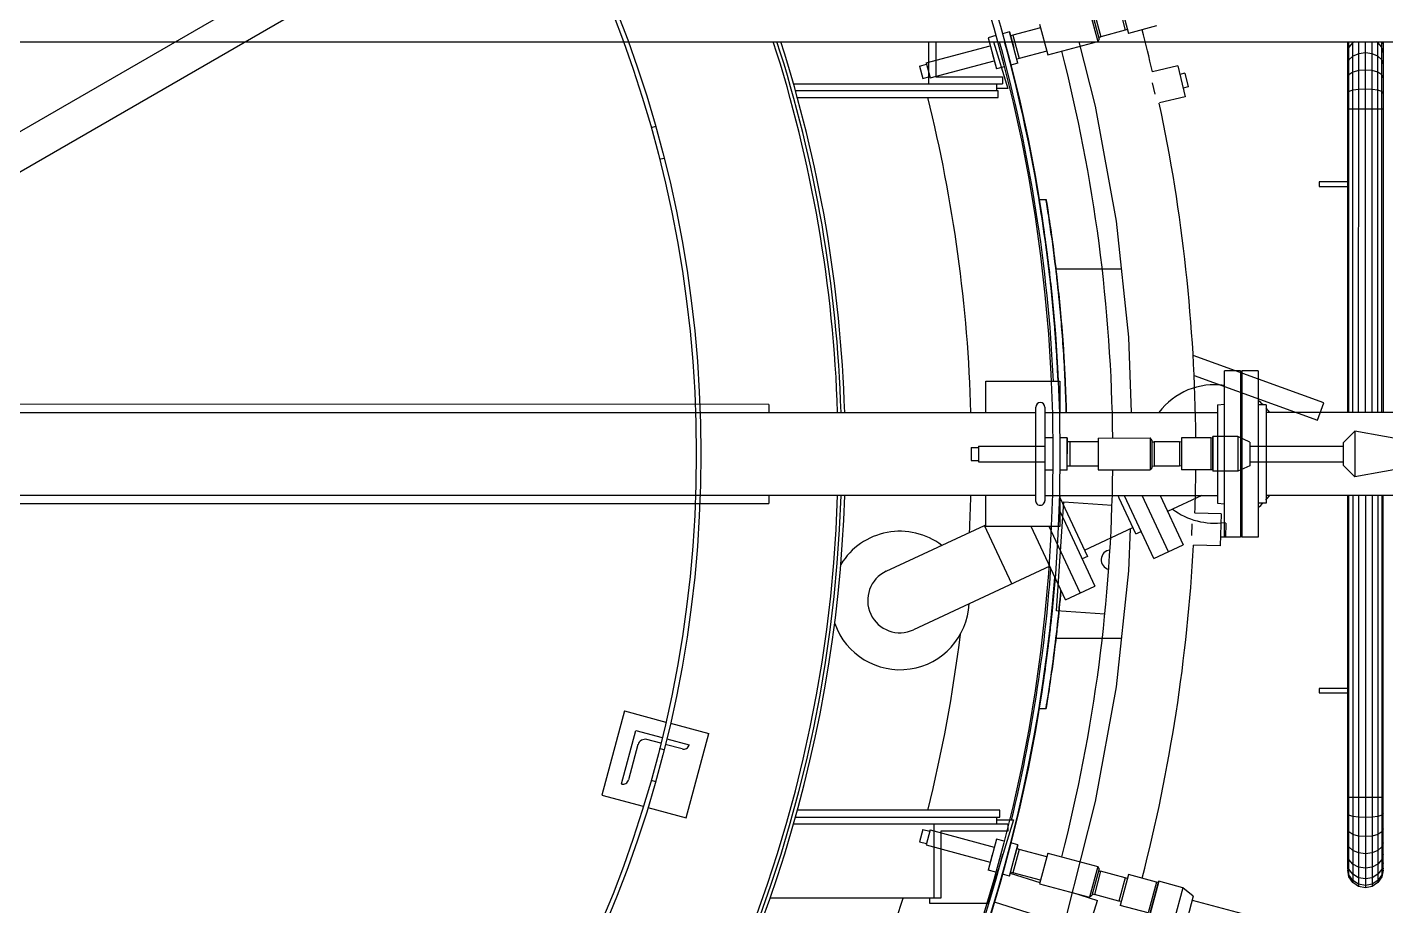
# Model space of a CAD drawing. Header units: metres. Extents: x 0 to 63075, y 0 to 44550.
# Drawn here: x 52849.9 to 53130.4, y 38925.9 to 39107.4 of the extents above; entities that cross this region are included whole.
import ezdxf

# ---------------------------------------------------------------- set-up
doc = ezdxf.new("R2010")
doc.units = ezdxf.units.M
doc.header["$LTSCALE"] = 75
for name, color, linetype in [('GSB', 7, 'Continuous'), ('ML6', 1, 'Continuous'), ('SDM', 7, 'Continuous'), ('SL1', 8, 'Continuous')]:
    doc.layers.add(name, color=color, linetype=linetype)
doc.styles.add('ROMANS', font='ROMANS.SHX')
doc.dimstyles.new('75___1-75', dxfattribs={"dimscale": 75, "dimtxt": 2.5, "dimasz": 2, "dimexe": 1.5, "dimexo": 1, "dimgap": 0.5, "dimtad": 1, "dimdec": 0, "dimzin": 12, "dimtxsty": 'ROMANS', "dimcen": 0, "dimclrd": 256, "dimclre": 256, "dimclrt": 3, "dimazin": 3, "dimtfac": 1, "dimtdec": 0, "dimtmove": 0, "dimatfit": 0, "dimfxl": 1, "dimlwd": -1, "dimlwe": -1, "dimarcsym": 0})

# ---------------------------------------------------------------- blocks, each defined once
blk = doc.blocks.new('A$C6bae614f')
at = {"layer": 'SL1'}
for p, q in [((366786.8, 35500.3), (365617.8, 34825.4)), ((366810.9, 35458.5), (365641.9, 34783.6)), ((367601.3, 35269.6), (367609.9, 35237.3)), ((367602.8, 35275.5), (367614.2, 35233)), ((367560.8, 35264.2), (367572.2, 35221.7)), ((367563.9, 35262), (367573.8, 35225.2)), ((367567.4, 35260.5), (367576.1, 35228.3)), ((367450.7, 35235), (367440.9, 35232.4)), ((367450.7, 35235), (367456.5, 35213.5)), ((367462.2, 35192), (367450.7, 35235)), ((367450.7, 35235), (367450.7, 35235)), ((367493.4, 35240.7), (367455.5, 35230.6)), ((367492.1, 35245.7), (367503.4, 35203.4)), ((367609.9, 35237.3), (367576.1, 35228.3)), ((367612.7, 35238.4), (367609.9, 35237.3)), ((367652.8, 35243.3), (367614.2, 35233)), ((352575.9, 35222), (368855.3, 35221.4)), ((367336, 35192.3), (367424.2, 35215.9)), ((367339.7, 35163.7), (367339.7, 35221.5)), ((367349.2, 35221.5), (367349.2, 35173.3)), ((367431.8, 35229.9), (367421.2, 35227.1)), ((367421.2, 35227.1), (367432.8, 35184.1)), ((367428.9, 35221.5), (367448.4, 35157.4)), ((367455.5, 35230.6), (367452.1, 35229.7)), ((367455.5, 35230.6), (367464.2, 35198.3)), ((367503.4, 35203.4), (367572.2, 35221.7)), ((367546, 35221.5), (367568.7, 35132.7)), ((367573.8, 35225.2), (367572.2, 35221.7)), ((367573.1, 35227.7), (367576.1, 35228.3)), ((367916.3, 35221.4), (367915.7, 35218.7)), ((367915.7, 34711.6), (367915.7, 35221.4)), ((367917.5, 35214.1), (367915.7, 35206.8)), ((367917.5, 34711.6), (367917.5, 35221.4)), ((367922.8, 35220.3), (367917.5, 35214.1)), ((367922.8, 34711.6), (367922.8, 35221.4)), ((367925.1, 35221.4), (367922.8, 35220.3)), ((367930.7, 34711.6), (367930.8, 35221.4)), ((367940.1, 34711.6), (367940.1, 35221.4)), ((367949.4, 34711.6), (367949.4, 35221.4)), ((367957.3, 35220.3), (367955.1, 35221.4)), ((367957.3, 34711.6), (367957.3, 35221.4)), ((367962.6, 35214.1), (367957.3, 35220.3)), ((367962.6, 34711.6), (367962.6, 35221.4)), ((367964.5, 35206.8), (367962.6, 35214.1)), ((367964.5, 35218.7), (367963.9, 35221.4)), ((367964.5, 35221.4), (367964.5, 34711.6)), ((367341.5, 35171.7), (367429.8, 35195.3)), ((367427, 35205.6), (367432.8, 35184.1)), ((367464.2, 35198.3), (367460.8, 35197.4)), ((367502, 35208.4), (367464.2, 35198.3)), ((367917.5, 35196.8), (367915.7, 35191)), ((367922.8, 35201.7), (367917.5, 35196.8)), ((367930.8, 35205), (367922.8, 35201.7)), ((367940.1, 35206.2), (367930.8, 35205)), ((367949.4, 35205), (367940.1, 35206.2)), ((367957.3, 35201.7), (367949.4, 35205)), ((367962.6, 35196.8), (367957.3, 35201.7)), ((367964.5, 35191), (367962.6, 35196.8)), ((367326.9, 35187.8), (367336.5, 35190.5)), ((367326.9, 35187.8), (367331.4, 35171)), ((367336, 35192.3), (367341.5, 35171.7)), ((367443.3, 35186.9), (367432.8, 35184.1)), ((367432.8, 35184.1), (367432.8, 35184.1)), ((367462.2, 35192), (367452.5, 35189.4)), ((367682.3, 35188.5), (367647.3, 35180.2)), ((367682.3, 35188.5), (367692.4, 35145.7)), ((367691.9, 35178.1), (367685.1, 35176.5)), ((367691.9, 35178.1), (367696.4, 35159.3)), ((367917.5, 35176), (367915.7, 35172)), ((367922.8, 35179.5), (367917.5, 35176)), ((367930.8, 35181.8), (367922.8, 35179.5)), ((367940.1, 35182.6), (367930.8, 35181.8)), ((367949.4, 35181.8), (367940.1, 35182.6)), ((367957.3, 35179.5), (367949.4, 35181.8)), ((367962.6, 35176), (367957.3, 35179.5)), ((367964.5, 35172), (367962.6, 35176)), ((367153.8, 35163.7), (367441.3, 35163.7)), ((367331.4, 35171), (367341.1, 35173.5)), ((367349.2, 35173.3), (367441.3, 35173.3)), ((367432.7, 35163.7), (367432.7, 35154.2)), ((367448.4, 35157.4), (367432.7, 35157.4)), ((367441.3, 35173.3), (367441.3, 35163.7)), ((367646.8, 35164.9), (367650.5, 35149.3)), ((367696.4, 35159.3), (367689.6, 35157.7)), ((367435.1, 35154.2), (367156.5, 35154.2)), ((367159.1, 35144.7), (367435.1, 35144.7)), ((367435.1, 35144.7), (367435.1, 35154.2)), ((367692.4, 35145.7), (367656.8, 35137.3)), ((367917.5, 35152.9), (367915.7, 35150.9)), ((367922.8, 35154.7), (367917.5, 35152.9)), ((367930.8, 35155.9), (367922.8, 35154.7)), ((367940.1, 35156.3), (367930.8, 35155.9)), ((367949.4, 35155.9), (367940.1, 35156.3)), ((367957.3, 35154.7), (367949.4, 35155.9)), ((367962.6, 35152.9), (367957.3, 35154.7)), ((367964.5, 35150.9), (367962.6, 35152.9)), ((367568.7, 35132.7), (367597.2, 34974.7)), ((367964.5, 35128.6), (367915.7, 35128.6)), ((366964, 35104.9), (366957.9, 35103.2)), ((366969.5, 35059.8), (366975.6, 35061.4)), ((367876.6, 35028.6), (367876.6, 35022.3)), ((367915.7, 35028.6), (367876.6, 35028.6)), ((367876.6, 35022.3), (367915.7, 35022.3)), ((367491.4, 35004.5), (367501, 35004.5)), ((367597.2, 34974.7), (367614.3, 34815)), ((367504.9, 34909.5), (367504.9, 34909.5)), ((367604.3, 34908.5), (367514.6, 34908.5)), ((367614.3, 34815), (367618, 34711.6)), ((367882.8, 34724.7), (367703.3, 34790)), ((367746.1, 34540.2), (367746.1, 34768.8)), ((367768.5, 34768.8), (367746.1, 34768.8)), ((367768.5, 34768.8), (367768.4, 34540.2)), ((367770.1, 34768.8), (367770.1, 34540.2)), ((367792.4, 34768.8), (367770.1, 34768.8)), ((367792.4, 34768.8), (367792.4, 34540.2)), ((367418.1, 34754.5), (367520.1, 34754.5)), ((367418.1, 34711.6), (367418.1, 34754.5)), ((367520.1, 34754.5), (367520.1, 34711.6)), ((367704.7, 34762.5), (367874.1, 34700.8)), ((367770.1, 34733.1), (367768.5, 34733.1)), ((367770, 34575.8), (367770.1, 34733.1)), ((365370.1, 34711.7), (367486.7, 34711.6)), ((367120, 34722.7), (365662.2, 34722.8)), ((367120, 34722.7), (367120, 34711.6)), ((367486.7, 34590.2), (367486.7, 34718.8)), ((367499.4, 34718.8), (367499.4, 34590.2)), ((367499.4, 34711.6), (367736.8, 34711.6)), ((367736.8, 34721.9), (367746.1, 34723)), ((367736.8, 34721.9), (367736.8, 34587)), ((367803.4, 34721.9), (367792.4, 34721.9)), ((367803.4, 34721.9), (367803.4, 34587)), ((368031, 34711.6), (367803.4, 34711.6)), ((367874.1, 34700.8), (367882.8, 34724.7)), ((367499.5, 34676.7), (367499.5, 34632.2)), ((367510.4, 34676.7), (367499.5, 34676.7)), ((367530, 34676.7), (367519.9, 34676.7)), ((367530, 34676.7), (367530, 34654.5)), ((367530, 34632.2), (367530, 34676.7)), ((367530, 34676.7), (367530, 34676.7)), ((367572.8, 34676.3), (367572.7, 34632.6)), ((367572.8, 34676.3), (367643.9, 34676.5)), ((367643.9, 34676.5), (367643.9, 34632.5)), ((367646.4, 34673.5), (367643.9, 34676.5)), ((367646.4, 34673.5), (367646.4, 34635.4)), ((367687.4, 34676.5), (367687.4, 34632.5)), ((367727.4, 34676.5), (367687.4, 34676.5)), ((367727.4, 34676.5), (367727.4, 34632.5)), ((367729.9, 34676.4), (367727.4, 34676.5)), ((367729.9, 34676.4), (367730.5, 34678.3)), ((367729.9, 34676.4), (367729.9, 34632.5)), ((367730.5, 34678.3), (367730.5, 34630.6)), ((367764.6, 34678.3), (367730.5, 34678.3)), ((367764.6, 34678.3), (367764.6, 34630.6)), ((367781.3, 34670.8), (367764.6, 34678.3)), ((367909.4, 34670), (367925.4, 34685.9)), ((367925.4, 34685.9), (367925.4, 34623)), ((368007.1, 34671.3), (367925.4, 34685.9)), ((367398.2, 34663.2), (367398.2, 34645.7)), ((367398.2, 34663.2), (367408.2, 34663.2)), ((367408.2, 34665.1), (367408.2, 34643.8)), ((367408.2, 34665.1), (367499.5, 34665.1)), ((367499.5, 34654.5), (367499.5, 34632.2)), ((367533.5, 34671.2), (367530, 34671.2)), ((367533.5, 34671.2), (367533.5, 34637.8)), ((367572.8, 34671.2), (367533.5, 34671.2)), ((367646.4, 34671), (367649.4, 34671.2)), ((367649.4, 34671.2), (367649.4, 34637.8)), ((367684.4, 34671.2), (367649.4, 34671.2)), ((367684.4, 34671.2), (367684.4, 34637.8)), ((367687.4, 34670.9), (367684.4, 34671.2)), ((367781.3, 34670.8), (367781.3, 34638.1)), ((367781.3, 34665.1), (367909.4, 34665.2)), ((367909.4, 34670), (367909.4, 34638.9)), ((367398.2, 34645.7), (367408.2, 34645.7)), ((367408.2, 34643.8), (367499.5, 34643.8)), ((367533.5, 34637.8), (367530, 34637.7)), ((367572.7, 34637.8), (367533.5, 34637.8)), ((367646.4, 34635.4), (367643.9, 34632.5)), ((367646.4, 34638), (367649.4, 34637.8)), ((367684.4, 34637.8), (367649.4, 34637.8)), ((367687.4, 34638), (367684.4, 34637.8)), ((367781.3, 34638.1), (367764.6, 34630.6)), ((367781.3, 34643.8), (367909.4, 34643.7)), ((367909.4, 34638.9), (367925.4, 34623)), ((368007.1, 34637.6), (367925.4, 34623)), ((367510.4, 34632.2), (367499.5, 34632.2)), ((367499.5, 34632.2), (367499.5, 34632.2)), ((367530, 34632.2), (367519.9, 34632.2)), ((367572.7, 34632.6), (367643.9, 34632.5)), ((367727.4, 34632.5), (367687.4, 34632.5)), ((367729.9, 34632.5), (367727.4, 34632.5)), ((367729.9, 34632.5), (367730.5, 34630.6)), ((367764.6, 34630.6), (367730.5, 34630.6)), ((367486.7, 34597.3), (365370, 34597.4)), ((367120, 34597.3), (367120, 34586.2)), ((367418, 34554.5), (367418, 34597.3)), ((367499.4, 34597.3), (367736.8, 34597.3)), ((367520, 34597.3), (367520, 34554.5)), ((367601.7, 34593.5), (367600, 34597.3)), ((367608.8, 34596.8), (367608.6, 34597.3)), ((367649.1, 34510.5), (367608.8, 34596.8)), ((367669.3, 34520), (367633.3, 34597.3)), ((367657.9, 34597.3), (367689.6, 34529.4)), ((367715, 34597.3), (367668.1, 34575.4)), ((368030.9, 34597.3), (367803.4, 34597.3)), ((367915.7, 34084.5), (367915.7, 34597.3)), ((367917.5, 34083.5), (367917.5, 34597.3)), ((367922.8, 34597.3), (367922.8, 34064.8)), ((367930.7, 34597.3), (367930.7, 34059.5)), ((367940.1, 34597.3), (367940.1, 34057.6)), ((367949.4, 34597.3), (367949.4, 34062.6)), ((367957.3, 34597.3), (367957.3, 34064.8)), ((367962.6, 34597.3), (367962.6, 34072.7)), ((367964.5, 34084.5), (367964.5, 34597.3)), ((365662.2, 34586.3), (367120, 34586.2)), ((367515.5, 34438.7), (367525.3, 34588.4)), ((367520, 34594.4), (367557.8, 34513.5)), ((367525.3, 34588.4), (367591.8, 34584)), ((367624.5, 34544.6), (367601.7, 34593.5)), ((367736.8, 34587), (367746.1, 34585.9)), ((367803.4, 34587), (367792.4, 34587)), ((367520, 34575.9), (367527.9, 34559.1)), ((367741.7, 34571.9), (367705.8, 34572.9)), ((367741.7, 34571.9), (367740.4, 34527.9)), ((367748.3, 34559.3), (367741.4, 34559.5)), ((367748.3, 34559.3), (367747.8, 34540)), ((367770, 34575.8), (367768.4, 34575.8)), ((367281.3, 34493.2), (367416.3, 34556.1)), ((367416.3, 34556.1), (367418, 34556.9)), ((367453.9, 34475.6), (367416.3, 34556.1)), ((367520, 34554.5), (367418, 34554.5)), ((367527.6, 34453.9), (367480.7, 34554.5)), ((367547.9, 34463.3), (367505.4, 34554.5)), ((367505.4, 34554.5), (367507.6, 34549.7)), ((367527.9, 34559.1), (367568.1, 34472.8)), ((367553.7, 34522.1), (367620.5, 34553.2)), ((367616.4, 34551.3), (367614.3, 34493.9)), ((367624.5, 34544.6), (367631.6, 34547.9)), ((367701.3, 34558.3), (367700.8, 34542.2)), ((367649.1, 34510.5), (367689.6, 34529.4)), ((367740.4, 34527.9), (367703.8, 34529)), ((367747.8, 34540), (367740.8, 34540.2)), ((367768.4, 34540.2), (367746.1, 34540.2)), ((367792.4, 34540.2), (367770.1, 34540.2)), ((367557.8, 34513.5), (367550.7, 34510.2)), ((367506.1, 34499.9), (367318.9, 34412.6)), ((367614.3, 34493.9), (367597.2, 34334.3)), ((367527.6, 34453.9), (367568.1, 34472.8)), ((367582, 34434.3), (367515.5, 34438.7)), ((367504.9, 34399.5), (367504.9, 34399.5)), ((367604.3, 34400.5), (367514.6, 34400.5)), ((367597.2, 34334.3), (367568.6, 34176.2)), ((367876.6, 34332), (367876.6, 34325.7)), ((367915.7, 34332), (367876.6, 34332)), ((367876.6, 34325.7), (367915.7, 34325.7)), ((366921.4, 34300.9), (366890.3, 34185)), ((366921.4, 34300.9), (366978.3, 34285.7)), ((367491.4, 34304.5), (367501, 34304.5)), ((366984.4, 34284), (367037.3, 34269.9)), ((366917.1, 34200.5), (366936.9, 34274.1)), ((366936.9, 34274.1), (366973.2, 34264.3)), ((366971.3, 34256.6), (366952.2, 34261.7)), ((366979.4, 34262.7), (367010.5, 34254.4)), ((367006.2, 34153.9), (367037.3, 34269.9)), ((366939.9, 34254.6), (366926.9, 34206.1)), ((366975.6, 34247.6), (366969.5, 34249.2)), ((367000.7, 34248.7), (366977.5, 34254.9)), ((366957.8, 34205.7), (366964, 34204.1)), ((366890.3, 34185), (366947.2, 34169.8)), ((366953.4, 34168.1), (367006.2, 34153.9)), ((367568.6, 34176.2), (367528.9, 34020.6)), ((367964.5, 34182), (367915.7, 34182)), ((367156.5, 34154.7), (367437.3, 34154.7)), ((367437.3, 34164.3), (367159.1, 34164.3)), ((367456, 34151.2), (367421, 34036.2)), ((367432.7, 34154.7), (367432.7, 34145.2)), ((367432.7, 34151.2), (367456, 34151.2)), ((367437.3, 34154.7), (367437.3, 34164.3)), ((367917.5, 34157.7), (367915.7, 34159.8)), ((367922.8, 34155.9), (367917.5, 34157.7)), ((367930.7, 34154.8), (367922.8, 34155.9)), ((367940.1, 34154.4), (367930.7, 34154.8)), ((367949.4, 34154.8), (367940.1, 34154.4)), ((367957.3, 34155.9), (367949.4, 34154.8)), ((367962.6, 34157.7), (367957.3, 34155.9)), ((367964.5, 34159.8), (367962.6, 34157.7)), ((367448.6, 34145.2), (367153.8, 34145.2)), ((367331.4, 34138), (367326.8, 34121.1)), ((367331.4, 34138), (367341, 34135.4)), ((367341.5, 34137.2), (367336, 34116.7)), ((367341.5, 34137.2), (367429.7, 34113.6)), ((367347, 34043.6), (367347, 34145.2)), ((367448.6, 34135.7), (367356.5, 34135.7)), ((367356.5, 34135.7), (367356.5, 34043.6)), ((367448.6, 34145.2), (367448.6, 34135.7)), ((367917.5, 34134.6), (367915.7, 34138.6)), ((367922.8, 34131.2), (367917.5, 34134.6)), ((367930.7, 34128.9), (367922.8, 34131.2)), ((367957.3, 34131.2), (367949.4, 34128.9)), ((367962.6, 34134.6), (367957.3, 34131.2)), ((367964.5, 34138.6), (367962.6, 34134.6)), ((367326.8, 34121.1), (367336.5, 34118.5)), ((367336, 34116.7), (367424.2, 34093)), ((367432.7, 34124.8), (367421.2, 34081.8)), ((367443.2, 34122), (367432.7, 34124.8)), ((367450.7, 34073.9), (367462.2, 34116.9)), ((367462.2, 34116.9), (367452.4, 34119.5)), ((367462.2, 34116.9), (367456.4, 34095.4)), ((367464.1, 34110.6), (367460.8, 34111.6)), ((367462.2, 34116.9), (367462.2, 34116.9)), ((367917.5, 34113.9), (367915.7, 34119.7)), ((367922.8, 34108.9), (367917.5, 34113.9)), ((367940.1, 34128.1), (367930.7, 34128.9)), ((367949.4, 34128.9), (367940.1, 34128.1)), ((367962.6, 34113.9), (367957.3, 34108.9)), ((367964.5, 34119.7), (367962.6, 34113.9)), ((367427, 34103.3), (367421.2, 34081.8)), ((367464.1, 34110.6), (367455.5, 34078.4)), ((367502, 34100.5), (367464.1, 34110.6)), ((367503.3, 34105.5), (367492, 34063.2)), ((367503.3, 34105.5), (367572.1, 34087.2)), ((367917.5, 34096.6), (367915.7, 34103.9)), ((367922.8, 34090.4), (367917.5, 34096.6)), ((367930.7, 34105.6), (367922.8, 34108.9)), ((367940.1, 34104.5), (367930.7, 34105.6)), ((367949.4, 34105.6), (367940.1, 34104.5)), ((367957.3, 34108.9), (367949.4, 34105.6)), ((367962.6, 34096.6), (367957.3, 34090.4)), ((367964.5, 34103.9), (367962.6, 34096.6)), ((367431.7, 34079), (367421.2, 34081.8)), ((367421.2, 34081.8), (367421.2, 34081.8)), ((367450.7, 34073.9), (367440.9, 34076.5)), ((367451.8, 34078), (367492.5, 34065.1)), ((367455.5, 34078.4), (367452.1, 34079.3)), ((367493.4, 34068.2), (367455.5, 34078.4)), ((367572.1, 34087.2), (367560.7, 34044.7)), ((367573.8, 34083.7), (367563.9, 34046.9)), ((367576, 34080.7), (367567.4, 34048.4)), ((367573.8, 34083.7), (367572.1, 34087.2)), ((367573.1, 34081.2), (367576, 34080.7)), ((367609.9, 34071.6), (367576, 34080.7)), ((367614.1, 34075.9), (367602.7, 34033.4)), ((367652.8, 34065.6), (367614.1, 34075.9)), ((367917.5, 34083.5), (367915.7, 34091.9)), ((367917.5, 34075.4), (367915.7, 34084.5)), ((367915.7, 34084.5), (367915.7, 34082)), ((367917.5, 34072.7), (367915.7, 34082)), ((367922.8, 34076.4), (367917.5, 34083.5)), ((367917.5, 34075.4), (367917.5, 34083.5)), ((367922.8, 34067.7), (367917.5, 34075.4)), ((367917.5, 34075.4), (367917.5, 34072.7)), ((367930.7, 34086.2), (367922.8, 34090.4)), ((367930.7, 34071.6), (367922.8, 34076.4)), ((367940.1, 34084.8), (367930.7, 34086.2)), ((367949.4, 34086.2), (367940.1, 34084.8)), ((367957.3, 34090.4), (367949.4, 34086.2)), ((367957.3, 34076.4), (367949.4, 34071.6)), ((367962.6, 34083.5), (367957.3, 34076.4)), ((367962.6, 34075.4), (367957.3, 34067.7)), ((367964.5, 34091.9), (367962.6, 34083.5)), ((367964.5, 34084.5), (367962.6, 34075.4)), ((367964.5, 34082), (367962.6, 34072.7)), ((367964.5, 34082), (367964.5, 34084.5)), ((367492, 34063.2), (367560.7, 34044.7)), ((367609.9, 34071.6), (367601.2, 34039.3)), ((367612.7, 34070.5), (367609.9, 34071.6)), ((367652.8, 34065.6), (367641.4, 34023.1)), ((367656.2, 34066.6), (367643.8, 34020.5)), ((367655.2, 34064.9), (367643.8, 34022.5)), ((367655.2, 34064.9), (367652.8, 34065.6)), ((367655.2, 34064.9), (367656.2, 34066.6)), ((367689.2, 34057.8), (367656.2, 34066.6)), ((367689.2, 34057.8), (367676.8, 34011.6)), ((367703.3, 34046.2), (367689.2, 34057.8)), ((367922.8, 34064.8), (367917.5, 34072.7)), ((367930.7, 34062.6), (367922.8, 34067.7)), ((367930.7, 34059.5), (367922.8, 34064.8)), ((367940.1, 34070), (367930.7, 34071.6)), ((367940.1, 34060.8), (367930.7, 34062.6)), ((367940.1, 34057.6), (367930.7, 34059.5)), ((367949.4, 34071.6), (367940.1, 34070)), ((367949.4, 34062.6), (367940.1, 34060.8)), ((367949.4, 34059.5), (367940.1, 34057.6)), ((367957.3, 34067.7), (367949.4, 34062.6)), ((367957.3, 34064.8), (367949.4, 34059.5)), ((367949.4, 34062.6), (367949.4, 34059.5)), ((367962.6, 34072.7), (367957.3, 34064.8)), ((367356.5, 34043.6), (367121.6, 34043.6)), ((367341, 34036.2), (367341, 34043.6)), ((367421, 34036.2), (367341, 34036.2)), ((367429.8, 34038.3), (367588.2, 33988.4)), ((367537.4, 34051), (367571.6, 34040.2)), ((367558.2, 33997.8), (367571.6, 34040.2)), ((367563.9, 34046.9), (367560.7, 34044.7)), ((367564.6, 34049.4), (367567.4, 34048.4)), ((367601.2, 34039.3), (367567.4, 34048.4)), ((367604.2, 34038.8), (367601.2, 34039.3)), ((367703.3, 34046.2), (367694.9, 34014.6)), ((367701.9, 34040.7), (367825.6, 34007.6)), ((367641.4, 34023.1), (367602.7, 34033.4))]:
    blk.add_line(p, q, dxfattribs=at)
for radius in [2150, 2140.5, 1656.4, 1650]:
    blk.add_circle((365370, 34654.5), radius, dxfattribs=at)
for centre, radius, start, end in [((365370, 34654.5), 2337.1, 12.9987, 14.4588), ((365370, 34654.5), 1855, 162.2003, 358.2326), ((365370, 34654.5), 1845.2, 1.773, 17.8934), ((365370, 34654.5), 1850, 1.7684, 17.8458), ((365370, 34654.5), 1855, 1.7636, 17.796), ((365370, 34654.5), 2143.5, 2.6721, 15.3366), ((365370, 34654.5), 2150, 2.664, 15.2891), ((365370, 34654.5), 2222.8, 0.5628, 14.4336), ((365370, 34654.5), 2028.5, 1.6126, 13.9828), ((365370, 34654.5), 2337.1, 0.5375, 11.9199), ((366160.4, 34781.6), 1349.5, 9.2287, 9.5035), ((365370, 34654.5), 2150, 171.443, 355.4647), ((367732.4, 34654.5), 95.2, 81.7236, 143.1282), ((367732.4, 34654.5), 95.2, 66.6932, 67.7522), ((367732.4, 34654.5), 95.2, 45.081, 50.9265), ((367493.1, 34718.8), 6.35, 359.9981, 179.9981), ((367732.4, 34654.5), 95.2, 36.8677, 41.8198), ((365370, 34654.5), 2222.8, 345.5628, 359.4336), ((365370, 34654.5), 2337.1, 357.9987, 359.4588), ((365370, 34654.5), 1845.2, 270.072, 358.2233), ((365370, 34654.5), 1850, 270.0718, 358.2279), ((365370, 34654.5), 2028.5, 356.9471, 358.3837), ((367732.4, 34654.5), 95.2, 318.1765, 323.1279), ((367493, 34590.2), 6.35, 179.9981, 359.9981), ((367732.4, 34654.5), 95.2, 232.8163, 278.2727), ((367732.4, 34654.5), 95.2, 309.0697, 314.9145), ((367732.4, 34654.5), 95.2, 292.2441, 293.303), ((367300.1, 34452.9), 95.2, 52.8163, 148.5342), ((367590.3, 34508.9), 13.5, 95.5803, 256.9159), ((365370, 34654.5), 2337.1, 345.5375, 356.9199), ((367300.1, 34452.9), 44.4, 114.9981, 294.9981), ((365370, 34654.5), 2143.5, 346.4192, 355.7728), ((365322.7, 34658.9), 2197.5, 354.5858, 355.4498), ((365438, 34648.7), 2081.8, 354.6505, 355.4766), ((367300.1, 34452.9), 95.2, 199.5361, 357.18), ((365413.8, 34650.1), 2106, 353.455, 353.8659), ((365370, 34654.5), 2028.5, 346.0134, 352.9809), ((366949.6, 34252), 10, 74.9981, 164.9981), ((367002.7, 34256.4), 8, 254.9981, 344.9981), ((366919.2, 34208.2), 8, 254.9981, 344.9981), ((365370, 34654.5), 2143.5, 286.3021, 345.1114), ((365370, 34654.5), 2028.5, 287.2423, 342.472)]:
    blk.add_arc(centre, radius, start, end, dxfattribs=at)
for points, knots in [([(367517.7, 34754.5), (367516.4, 34782.6), (367514.6, 34809.8), (367512.5, 34834.8), (367510.8, 34854.5), (367509, 34872.9), (367507.2, 34889.3), (367506.8, 34893.4), (367506.3, 34897.3), (367505.9, 34901.2), (367503.1, 34925.2), (367500.2, 34946.5), (367497.8, 34963.1), (367495.8, 34976.9), (367494.1, 34987.5), (367493, 34994.4), (367492.1, 34999.9), (367491.6, 35003), (367491.4, 35004.1), (367491.4, 35004.4), (367491.4, 35004.5), (367491.4, 35004.6), (367491.4, 35004.6), (367491.4, 35004.6), (367491.4, 35004.6)], [0.5561831, 0.5561831, 0.5561831, 0.5561831, 0.6038831, 0.6038831, 0.6038831, 0.6416546, 0.6416546, 0.6416546, 0.6510975, 0.6510975, 0.6510975, 0.709093, 0.709093, 0.709093, 0.7574226, 0.7574226, 0.7574226, 0.7960862, 0.7960862, 0.7960862, 0.8057521, 0.8057521, 0.8057521, 0.8058694, 0.8058694, 0.8058694, 0.8058694]), ([(367528.8, 34711.6), (367528.4, 34726.4), (367527.9, 34741.1), (367527.2, 34755.7), (367525.9, 34783.5), (367524.1, 34810.5), (367522, 34835.3), (367520.3, 34855.1), (367518.5, 34873.5), (367516.7, 34889.9), (367516.2, 34894), (367515.8, 34898), (367515.3, 34901.9), (367512.6, 34925.7), (367509.7, 34946.9), (367507.3, 34963.4), (367505.4, 34977.1), (367503.7, 34987.6), (367502.6, 34994.4), (367501.8, 34999.9), (367501.2, 35003.1), (367501.1, 35004.1), (367501, 35004.4), (367501, 35004.5), (367501, 35004.6), (367501, 35004.6), (367501.3, 35002.7), (367501.9, 34998.9)], [0.5323406, 0.5323406, 0.5323406, 0.5323406, 0.5571351, 0.5571351, 0.5571351, 0.6047389, 0.6047389, 0.6047389, 0.6428219, 0.6428219, 0.6428219, 0.6523427, 0.6523427, 0.6523427, 0.7104161, 0.7104161, 0.7104161, 0.7588106, 0.7588106, 0.7588106, 0.7975262, 0.7975262, 0.7975262, 0.8072051, 0.8072051, 0.8072051, 0.8438551, 0.8438551, 0.8438551, 0.8438551]), ([(367501.9, 34998.9), (367501.5, 35001.6), (367501.2, 35003.4), (367501.1, 35004.1), (367501, 35004.4), (367501, 35004.6), (367501, 35004.6), (367501, 35004.6), (367501.8, 34999.9), (367503.3, 34990), (367504.6, 34981.7), (367506.5, 34969.7), (367508.6, 34954.7), (367510.3, 34942.7), (367512.1, 34928.7), (367513.9, 34913.7), (367514.4, 34909.9), (367514.9, 34906.1), (367515.3, 34902.2), (367518, 34878.8), (367520.8, 34850.9), (367523.2, 34820.2), (367524.8, 34799.7), (367526.2, 34777.9), (367527.2, 34755.6), (367527.9, 34741.1), (367528.4, 34726.3), (367528.8, 34711.6)], [0.1561868, 0.1561868, 0.1561868, 0.1561868, 0.1827852, 0.1827852, 0.1827852, 0.1928231, 0.1928231, 0.1928231, 0.2508987, 0.2508987, 0.2508987, 0.2992951, 0.2992951, 0.2992951, 0.3380123, 0.3380123, 0.3380123, 0.3476915, 0.3476915, 0.3476915, 0.4048183, 0.4048183, 0.4048183, 0.4429028, 0.4429028, 0.4429028, 0.4677122, 0.4677122, 0.4677122, 0.4677122]), ([(367494.4, 34985.4), (367495.7, 34977.4), (367497.3, 34966.9), (367499, 34954.4), (367500.7, 34942.3), (367502.6, 34928.3), (367504.4, 34913.1), (367504.9, 34909.4), (367505.4, 34905.5), (367505.8, 34901.5), (367508.5, 34878.2), (367511.3, 34850.3), (367513.7, 34819.7), (367515.3, 34799.2), (367516.7, 34777.5), (367517.7, 34755.3), (367517.7, 34755), (367517.7, 34754.7), (367517.8, 34754.5)], [0.2603615, 0.2603615, 0.2603615, 0.2603615, 0.3006055, 0.3006055, 0.3006055, 0.3392704, 0.3392704, 0.3392704, 0.3489366, 0.3489366, 0.3489366, 0.4055957, 0.4055957, 0.4055957, 0.4433685, 0.4433685, 0.4433685, 0.4438455, 0.4438455, 0.4438455, 0.4438455]), ([(367517.7, 34754.5), (367517, 34769.2), (367516.2, 34783.2), (367515.4, 34796.3), (367514.5, 34810.1), (367513.5, 34822.8), (367512.5, 34834.1), (367511.9, 34841.5), (367511.3, 34848.5), (367510.7, 34855.1)], [487.368675, 487.368675, 487.368675, 487.368675, 532.561608, 532.561608, 532.561608, 580.49051, 580.49051, 580.49051, 611.763642, 611.763642, 611.763642, 611.763642]), ([(367521.7, 34838.4), (367521.8, 34837), (367522, 34835.6), (367522.1, 34834.1), (367523.3, 34820), (367524.5, 34803.4), (367525.6, 34785.1)], [978.977081, 978.977081, 978.977081, 978.977081, 985.188788, 985.188788, 985.188788, 1045.754278, 1045.754278, 1045.754278, 1045.754278]), ([(367491.4, 34304.5), (367491.2, 34304), (367492.8, 34312.9), (367495.5, 34330.7), (367496.9, 34339.5), (367498.5, 34350.7), (367500.3, 34363.6), (367502, 34376.5), (367503.9, 34391.2), (367505.8, 34406.9), (367508.3, 34429), (367511, 34455.4), (367513.3, 34484.5)], [0.1942602, 0.1942602, 0.1942602, 0.1942602, 0.2713351, 0.2713351, 0.2713351, 0.3098671, 0.3098671, 0.3098671, 0.3483992, 0.3483992, 0.3483992, 0.4026141, 0.4026141, 0.4026141, 0.4026141]), ([(367513.3, 34484.5), (367513, 34480.8), (367512.7, 34477.2), (367512.4, 34473.6), (367510.8, 34453.8), (367508.9, 34435.4), (367507.1, 34419), (367506.7, 34414.9), (367506.2, 34410.9), (367505.8, 34407), (367505, 34400.4), (367504.2, 34393.9), (367503.4, 34387.8)], [0.59740592, 0.59740592, 0.59740592, 0.59740592, 0.60426453, 0.60426453, 0.60426453, 0.64216887, 0.64216887, 0.64216887, 0.65164496, 0.65164496, 0.65164496, 0.66777819, 0.66777819, 0.66777819, 0.66777819]), ([(367521.4, 34467.2), (367519.9, 34449.8), (367518.3, 34433.6), (367516.7, 34419), (367516.2, 34414.9), (367515.8, 34410.9), (367515.3, 34407), (367512.6, 34383.2), (367509.7, 34362), (367507.3, 34345.6), (367505.3, 34331.8), (367503.7, 34321.3), (367502.6, 34314.5), (367501.7, 34309), (367501.2, 34305.9), (367501, 34304.8), (367501, 34304.6), (367501, 34304.5), (367501, 34304.5), (367500.9, 34304.2), (367501.4, 34306.9), (367502.2, 34312.2)], [0.6089285, 0.6089285, 0.6089285, 0.6089285, 0.6428465, 0.6428465, 0.6428465, 0.6523676, 0.6523676, 0.6523676, 0.7104433, 0.7104433, 0.7104433, 0.7588397, 0.7588397, 0.7588397, 0.7975568, 0.7975568, 0.7975568, 0.8072361, 0.8072361, 0.8072361, 0.8504878, 0.8504878, 0.8504878, 0.8504878]), ([(367502.2, 34312.3), (367501.6, 34308.2), (367501.2, 34305.8), (367501.1, 34304.9), (367501, 34304.6), (367501, 34304.5), (367501, 34304.5), (367500.9, 34304), (367502.4, 34312.9), (367505.1, 34330.7), (367506.5, 34339.5), (367508.1, 34350.7), (367509.9, 34363.6), (367511.6, 34376.5), (367513.5, 34391.2), (367515.3, 34406.9), (367517.4, 34424.5), (367519.5, 34444.9), (367521.4, 34467.1)], [0.1495705, 0.1495705, 0.1495705, 0.1495705, 0.1827785, 0.1827785, 0.1827785, 0.192816, 0.192816, 0.192816, 0.2702472, 0.2702472, 0.2702472, 0.3089628, 0.3089628, 0.3089628, 0.3476784, 0.3476784, 0.3476784, 0.3911021, 0.3911021, 0.3911021, 0.3911021]), ([(367504.9, 34399.5), (367502.5, 34379.5), (367500, 34361.6), (367498, 34347.1), (367496.3, 34335.9), (367494.9, 34326.6), (367493.8, 34319.7), (367493.4, 34317.1), (367493, 34314.9), (367492.7, 34313)], [0.0430691, 0.0430691, 0.0430691, 0.0430691, 0.0943598, 0.0943598, 0.0943598, 0.1343243, 0.1343243, 0.1343243, 0.1492904, 0.1492904, 0.1492904, 0.1492904]), ([(367493.7, 34318.7), (367494.2, 34322.4), (367494.9, 34326.8), (367495.7, 34331.8), (367497.1, 34341), (367498.8, 34352.4), (367500.5, 34365.5), (367501.9, 34375.9), (367503.4, 34387.3), (367504.9, 34399.5)], [0.86365716, 0.86365716, 0.86365716, 0.86365716, 0.88570976, 0.88570976, 0.88570976, 0.92567558, 0.92567558, 0.92567558, 0.9570304, 0.9570304, 0.9570304, 0.9570304])]:
    blk.add_open_spline(points, degree=3, knots=knots, dxfattribs=at)
blk = doc.blocks.new('zw$15D4')
at = {"layer": 'ML6', "xscale": 0.2502808837766805, "yscale": 0.2502808837766805, "zscale": 0.2502808837766805}
blk.add_blockref('A$C6bae614f', (-85544.74, -3177.34), dxfattribs=at)

msp = doc.modelspace()

# ---------------------------------------------------------------- block references
at = {"layer": 'GSB', "xscale": 0.6000000000000068, "yscale": 0.6000000000000068, "zscale": 0.6000000000000068}
msp.add_blockref('zw$15D4', (49200, 35721.63), dxfattribs=at)

# ---------------------------------------------------------------- leaders
at = {"layer": 'SDM'}
msp.add_leader([(52766.71, 37891.88), (59453.13, 42438.72), (62243.43, 42438.72)], dimstyle='75___1-75', override={"dimtad": 0}, dxfattribs=at)

doc.saveas('drawing.dxf')
